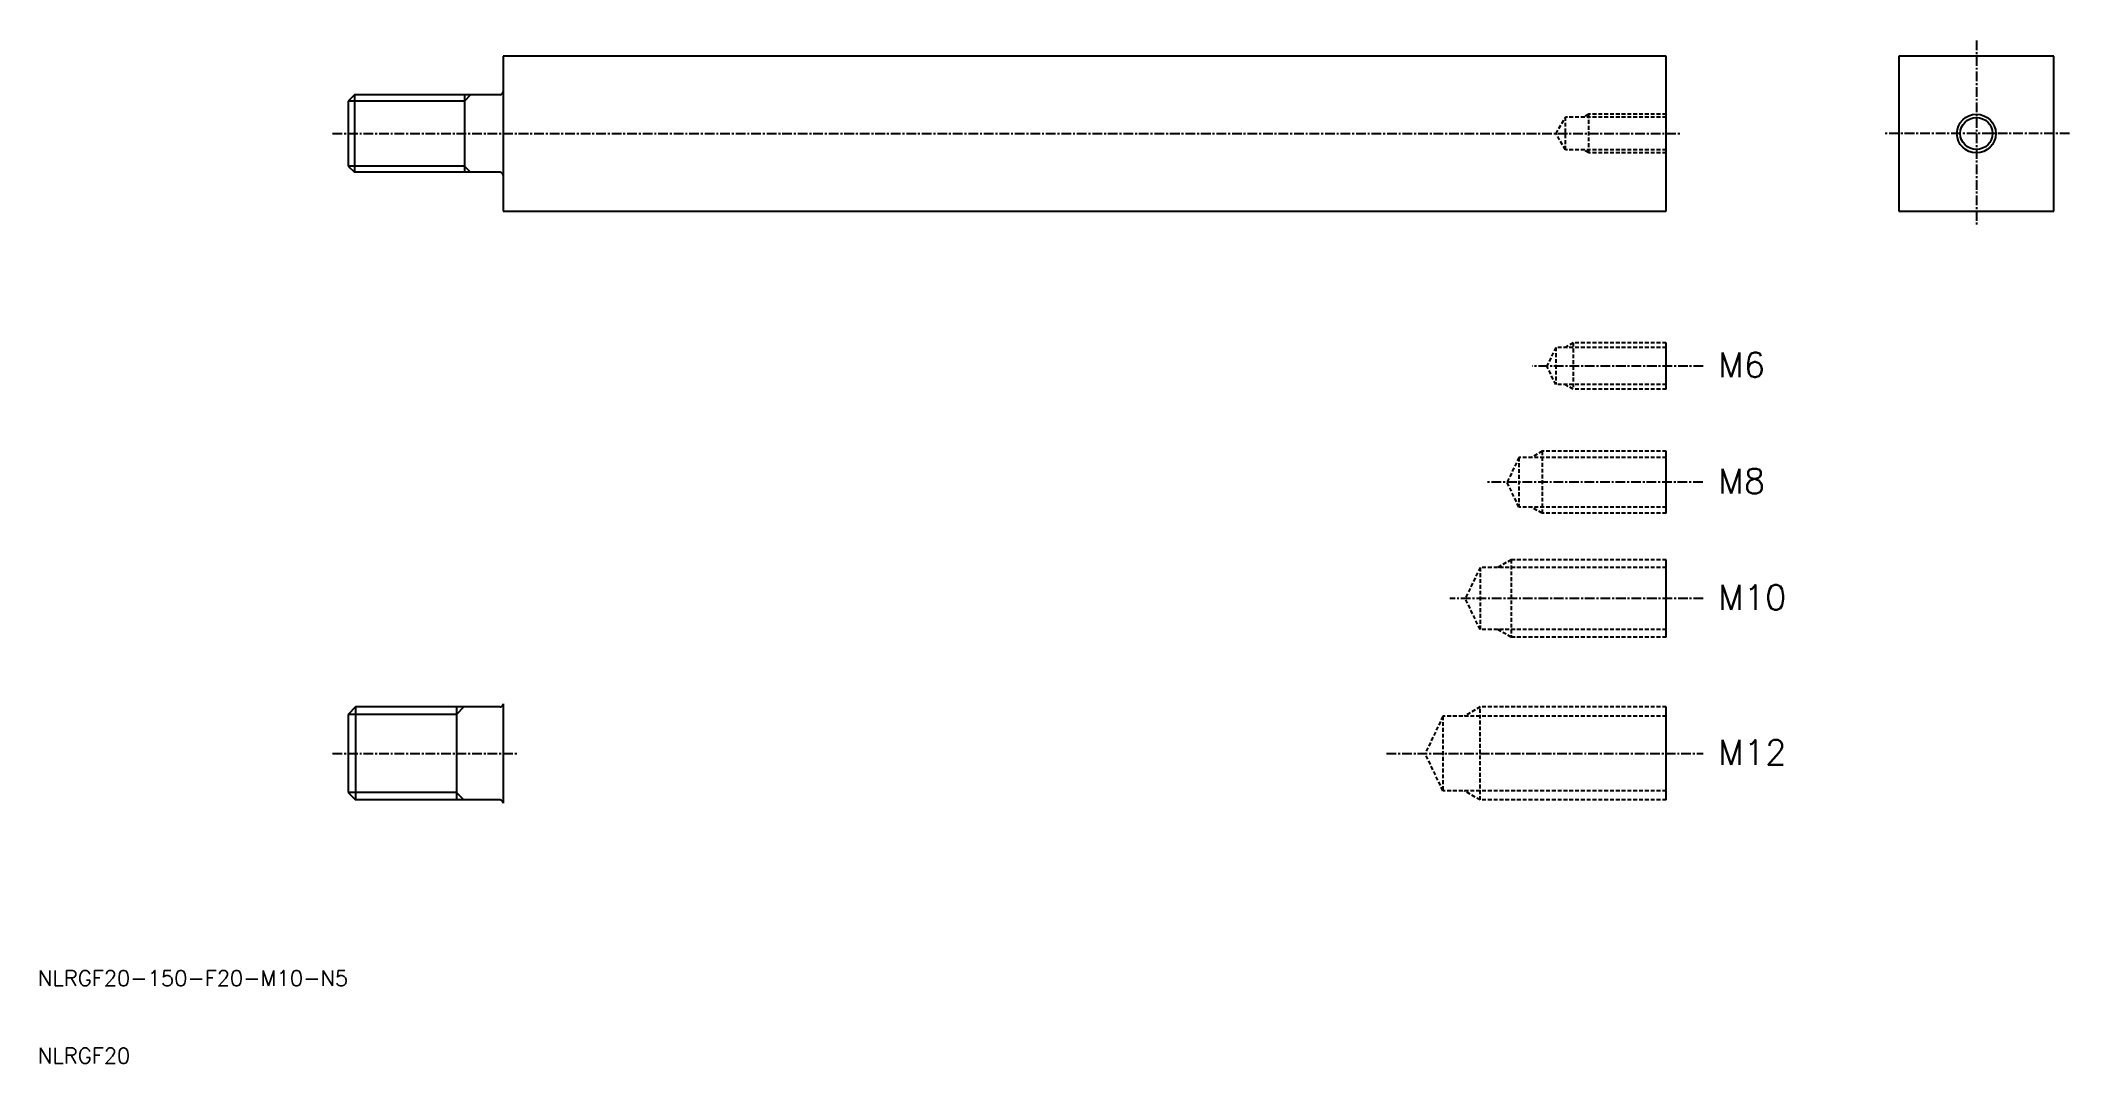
# Model space of a CAD drawing. Extents: x 10 to 272, y 10 to 142.
import ezdxf

# ---------------------------------------------------------------- set-up
doc = ezdxf.new("R2010")
doc.units = 0
doc.linetypes.add('CENTER', pattern=[2, 1.25, -0.25, 0.25, -0.25])
doc.linetypes.add('DASHED', pattern=[0.75, 0.5, -0.25])
doc.layers.get('0').update_dxf_attribs({"linetype": 'CONTINUOUS'})
doc.layers.add('CENTER', color=1, linetype='CENTER')
doc.styles.get("Standard").update_dxf_attribs({"font": 'txt.shx'})

msp = doc.modelspace()

# ---------------------------------------------------------------- linework, layer by layer
at = {"color": 7, "linetype": 'CONTINUOUS'}
for p, q in [((220, 140), (70, 140)), ((70, 140), (70, 120)), ((220, 120), (220, 140)), ((270, 140), (250, 140)), ((250, 140), (250, 120)), ((270, 120), (270, 140)), ((50.81, 135), (50, 134.19)), ((50, 134.19), (50, 125.81)), ((69.6, 135), (50.81, 135)), ((50.81, 135), (50.81, 125)), ((65, 135), (65, 125)), ((50, 125.81), (50.81, 125)), ((69.6, 125), (50.81, 125)), ((70, 120), (220, 120)), ((250, 120), (270, 120)), ((220, 97), (220, 103)), ((220, 81), (220, 89)), ((220, 65), (220, 75)), ((50.95, 56), (50, 55.05)), ((50, 55.05), (50, 44.95)), ((69.6, 56), (50.95, 56)), ((50.95, 56), (50.95, 44)), ((64, 56), (64, 44)), ((70, 56.4), (70, 43.6)), ((220, 44), (220, 56)), ((50, 44.95), (50.95, 44)), ((69.6, 44), (50.95, 44))]:
    msp.add_line(p, q, dxfattribs=at)
at = {"color": 3, "linetype": 'CONTINUOUS'}
for p, q in [((65, 134.19), (50, 134.19)), ((65.81, 135), (65, 134.19)), ((65, 125.81), (50, 125.81)), ((65, 125.81), (65.81, 125)), ((64, 55.05), (50, 55.05)), ((64.95, 56), (64, 55.05)), ((64, 44.95), (50, 44.95)), ((64, 44.95), (64.95, 44))]:
    msp.add_line(p, q, dxfattribs=at)
at = {"color": 3, "linetype": 'DASHED'}
for p, q in [((205.79, 130), (207, 132.1)), ((220, 132.1), (207, 132.1)), ((207, 127.9), (207, 132.1)), ((210, 132.5), (209.31, 132.1)), ((220, 132.5), (210, 132.5)), ((210, 127.5), (210, 132.5)), ((207, 127.9), (205.79, 130)), ((220, 127.9), (207, 127.9)), ((210, 127.5), (209.31, 127.9)), ((220, 127.5), (210, 127.5)), ((205.75, 102.4), (204.61, 100)), ((220, 102.4), (205.75, 102.4)), ((205.75, 102.4), (205.75, 97.6)), ((208, 103), (206.96, 102.4)), ((220, 103), (208, 103)), ((208, 103), (208, 97)), ((205.75, 97.6), (204.61, 100)), ((220, 97.6), (205.75, 97.6)), ((208, 97), (206.96, 97.6)), ((220, 97), (208, 97)), ((204, 89), (202.61, 88.2)), ((220, 89), (204, 89)), ((204, 89), (204, 81)), ((201, 88.2), (199.48, 85)), ((220, 88.2), (201, 88.2)), ((201, 88.2), (201, 81.8)), ((201, 81.8), (199.48, 85)), ((220, 81.8), (201, 81.8)), ((204, 81), (202.61, 81.8)), ((220, 81), (204, 81)), ((196, 74), (194.1, 70)), ((220, 74), (196, 74)), ((196, 74), (196, 66)), ((200, 75), (198.27, 74)), ((220, 75), (200, 75)), ((200, 75), (200, 65)), ((196, 66), (194.1, 70)), ((220, 66), (196, 66)), ((200, 65), (198.27, 66)), ((220, 65), (200, 65)), ((196, 56), (193.92, 54.8)), ((220, 56), (196, 56)), ((196, 44), (196, 56)), ((191.2, 54.8), (188.91, 50)), ((220, 54.8), (191.2, 54.8)), ((191.2, 54.8), (191.2, 45.2)), ((191.2, 45.2), (188.91, 50)), ((220, 45.2), (191.2, 45.2)), ((196, 44), (193.92, 45.2)), ((220, 44), (196, 44))]:
    msp.add_line(p, q, dxfattribs=at)
at = {"color": 3, "linetype": 'CONTINUOUS'}
msp.add_circle((260, 130), 2.5, dxfattribs=at)
at = {"color": 7, "linetype": 'CONTINUOUS'}
msp.add_circle((260, 130), 2.07, dxfattribs=at)
for centre, start, end in [((69.6, 135.4), 270, 0), ((69.6, 124.6), 0, 90), ((69.6, 56.4), 270, 0), ((69.6, 43.6), 0, 90)]:
    msp.add_arc(centre, 0.4, start, end, dxfattribs=at)
at = {"layer": 'CENTER', "color": 1, "linetype": 'CENTER'}
for p, q in [((260, 142), (260, 118)), ((48, 130), (222, 130)), ((272, 130), (248, 130)), ((224.77, 100), (202.72, 100)), ((224.72, 85), (196.94, 85)), ((224.77, 70), (192.1, 70)), ((48, 50), (72, 50)), ((183.94, 50), (224.77, 50))]:
    msp.add_line(p, q, dxfattribs=at)

# ---------------------------------------------------------------- texts
at = {"color": 7, "linetype": 'CONTINUOUS'}
for s, height, p in [('M6', 3.2, (226.72, 98.55)), ('M8', 3.2, (226.72, 83.55)), ('M10', 3.2, (226.72, 68.55)), ('M12', 3.2, (226.72, 48.55)), ('NLRGF20-150-F20-M10-N5', 2, (10, 20)), ('NLRGF20', 2, (10, 10))]:
    msp.add_text(s, height=height, dxfattribs=at).set_placement(p)

doc.saveas('drawing.dxf')
